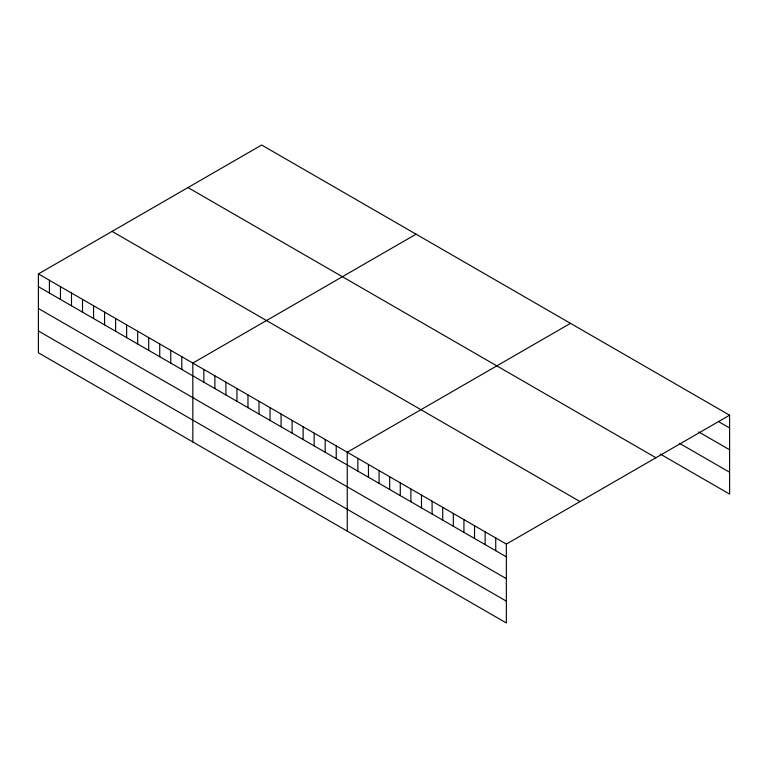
<?xml version="1.0" encoding="UTF-8"?>
<svg xmlns="http://www.w3.org/2000/svg" width="768" height="768" viewBox="0 0 768 768"><rect width="100%" height="100%" fill="white"/><g stroke="black" fill="none" stroke-linecap="round" stroke-linejoin="round"><path stroke-width="1.15" d="M38.4 273.917L506.352 544.09L506.352 622.973L38.4 352.8L38.4 273.917L261.648 145.027L729.6 415.2L729.6 494.083L660.173 454.003M416.074 234.182L192.826 363.072L192.826 441.955M570.499 323.338L347.251 452.227L347.251 531.11M506.352 544.09L729.6 415.2M718.992 421.834L729.6 427.958M698.746 431.962L729.6 449.779M679.459 443.309L729.6 472.262M187.978 187.565L655.93 457.728M112.07 231.379L580.022 501.552M38.4 286.675L506.352 556.848M38.4 308.496L506.352 578.669M38.4 330.979L506.352 601.152M495.744 537.965L495.744 550.723M485.136 531.84L485.136 544.598M474.528 525.715L474.528 538.483M463.93 519.59L463.93 532.358M453.322 513.466L453.322 526.234M442.714 507.341L442.714 520.109M432.106 501.226L432.106 513.984M421.498 495.101L421.498 507.859M410.89 488.976L410.89 501.734M400.282 482.851L400.282 495.61M389.674 476.726L389.674 489.485M379.066 470.602L379.066 483.36M368.467 464.477L368.467 477.235M357.859 458.352L357.859 471.12M336.221 445.862L336.221 458.621M325.19 439.498L325.19 452.256M314.16 433.123L314.16 445.891M303.13 426.758L303.13 439.517M292.099 420.384L292.099 433.152M281.069 414.019L281.069 426.778M270.038 407.654L270.038 420.413M259.008 401.28L259.008 414.048M247.978 394.915L247.978 407.674M236.947 388.55L236.947 401.309M225.917 382.176L225.917 394.944M214.886 375.811L214.886 388.57M203.856 369.446L203.856 382.205M181.795 356.707L181.795 369.466M170.765 350.333L170.765 363.101M159.734 343.968L159.734 356.726M148.704 337.603L148.704 350.362M137.674 331.229L137.674 343.997M126.643 324.864L126.643 337.622M115.613 318.499L115.613 331.258M104.582 312.125L104.582 324.893M93.552 305.76L93.552 318.518M82.522 299.395L82.522 312.154M71.491 293.021L71.491 305.789M60.461 286.656L60.461 299.414M49.43 280.282L49.43 293.05"/></g></svg>
